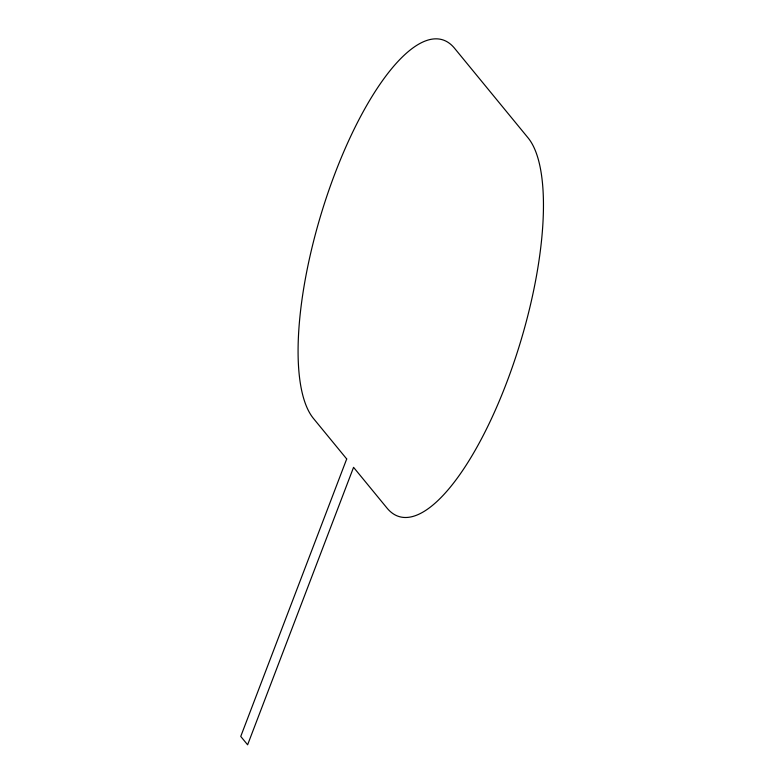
<?xml version="1.0" encoding="UTF-8"?>
<svg xmlns="http://www.w3.org/2000/svg" width="784" height="784" viewBox="0 0 784 784"><rect width="100%" height="100%" fill="white"/><g stroke="black" fill="none" stroke-linecap="round" stroke-linejoin="round"><path stroke-width="1.18" d="M346.704 458.963L240.747 736.431L247.617 744.8L353.564 467.333L386.924 507.973A202.135 65.768 -73.2 0 0 506.601 382.759A202.135 65.768 -73.2 0 0 528.191 138.013L454.622 48.363A202.135 65.768 -73.2 0 0 334.935 173.578A202.135 65.768 -73.2 0 0 313.345 418.323L346.704 458.963"/></g></svg>
